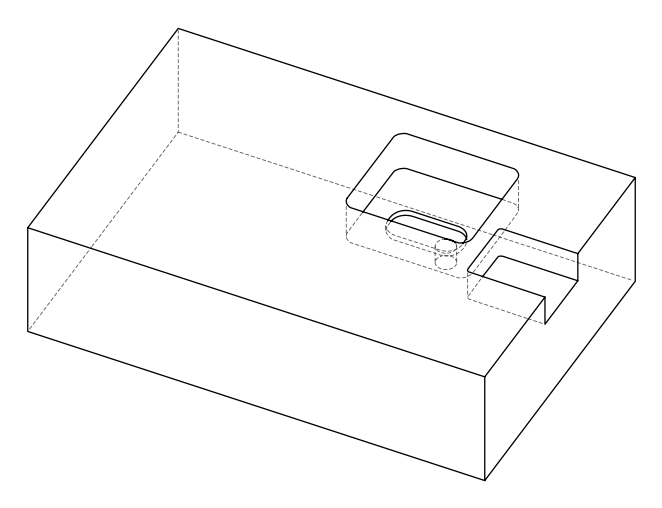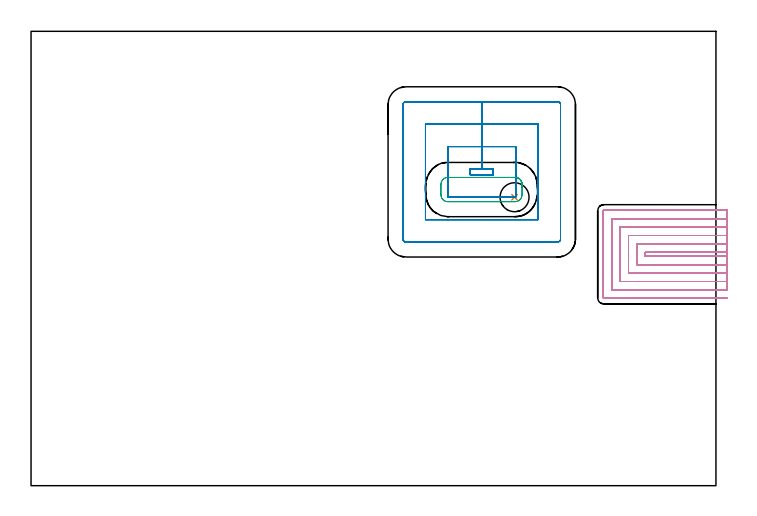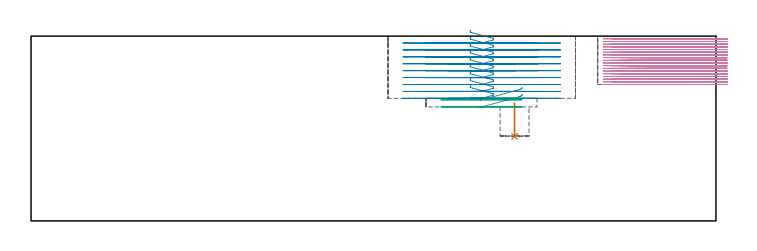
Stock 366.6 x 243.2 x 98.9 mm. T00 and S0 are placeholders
(PLAN: 4 operations, 2 tool changes, 54.2 min)
(1 INDEXABLE_INSERT_DRILL_BLIND_HOLE_FROM_SOLID | STEP1POCKET | NXT0302_002 | 0.08 min | 10080 mm3)
(2 MILL_RECTANGULAR_POCKET | POCKET_RECTANGULAR_STRAIGHT | NXT0201_012 | Follow Part, ap 4, ae 75% | 14.17 min | 295399 mm3)
(3 MILL_RECTANGULAR_POCKET_1 | POCKET_RECTANGULAR_STRAIGHT_1 | NXT0201_012 | Follow Part, ap 4, ae 75% | 0.65 min | 6530 mm3)
(4 MILL_SLOT | SLOT_PARTIAL_RECTANGULAR | NXT0201_008 | Follow Part, ap 1.5, ae 75% | 39.28 min | 86954 mm3)
(TOOL NXT0302_002 | Index. Insert Drill 15.5mm [880-D1550L20-05] | D15.5 PA176 FL78 Z2)
(TOOL NXT0201_012 | ENDMILL 16mm [2P460-1600-NA 1630] | D16 FL38 Z6)
(TOOL NXT0201_008 | ENDMILL 6mm [2P460-0600-NA 1630] | D6 FL26 Z6)
(OP 1 INDEXABLE_INSERT_DRILL_BLIND_HOLE_FROM_SOLID)
G17 G21 G94 G90
T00 M6
G54
G17 G0 G90 X258.8 Y154.4 S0 M3
G43 Z108.9 H1
G94 G81 G98 Z45.2 F250. R63.
G80
M5
M2
(OP 2 MILL_RECTANGULAR_POCKET)
G17 G21 G94 G90
T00 M6
G54
G17 G0 G90 X235.455 Y169.5 S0 M3
G43 Z108.9 H1
Z101.9
G94 G1 X235.1 Z101.805 F250.
Y166.4 Z100.974
X247.4 Z97.678
Y169.5 Z96.848
X241.25 Z95.2
X235.1 F500.
Y166.4
X247.4
Y169.5
X241.25
Y181.5
X223.1
Y154.4
X259.4
Y181.5
X241.25
Y193.5
X211.1
Y142.4
X271.4
Y193.5
X241.25
Y205.5
X200.7
G3 X199.1 Y203.9 R1.6
G1 Y132.
G3 X200.7 Y130.4 R1.6
G1 X281.8
G3 X283.4 Y132. R1.6
G1 Y203.9
G3 X281.8 Y205.5 R1.6
G1 X241.25
X240.25
G0 X235.455 Y169.5 Z98.2
G1 X235.1 Z98.105 F250.
Y166.4 Z97.274
X247.4 Z93.978
Y169.5 Z93.148
X241.25 Z91.5
X235.1 F500.
Y166.4
X247.4
Y169.5
X241.25
Y181.5
X223.1
Y154.4
X259.4
Y181.5
X241.25
Y193.5
X211.1
Y142.4
X271.4
Y193.5
X241.25
Y205.5
X200.7
G3 X199.1 Y203.9 R1.6
G1 Y132.
G3 X200.7 Y130.4 R1.6
G1 X281.8
G3 X283.4 Y132. R1.6
G1 Y203.9
G3 X281.8 Y205.5 R1.6
G1 X241.25
X240.25
G0 X235.455 Y169.5 Z94.5
G1 X235.1 Z94.405 F250.
Y166.4 Z93.574
X247.4 Z90.278
Y169.5 Z89.448
X241.25 Z87.8
X235.1 F500.
Y166.4
X247.4
Y169.5
X241.25
Y181.5
X223.1
Y154.4
X259.4
Y181.5
X241.25
Y193.5
X211.1
Y142.4
X271.4
Y193.5
X241.25
Y205.5
X200.7
G3 X199.1 Y203.9 R1.6
G1 Y132.
G3 X200.7 Y130.4 R1.6
G1 X281.8
G3 X283.4 Y132. R1.6
G1 Y203.9
G3 X281.8 Y205.5 R1.6
G1 X241.25
X240.25
G0 X235.455 Y169.5 Z90.8
G1 X235.1 Z90.705 F250.
Y166.4 Z89.874
X247.4 Z86.578
Y169.5 Z85.748
X241.25 Z84.1
X235.1 F500.
Y166.4
X247.4
Y169.5
X241.25
Y181.5
X223.1
Y154.4
X259.4
Y181.5
X241.25
Y193.5
X211.1
Y142.4
X271.4
Y193.5
X241.25
Y205.5
X200.7
G3 X199.1 Y203.9 R1.6
G1 Y132.
G3 X200.7 Y130.4 R1.6
G1 X281.8
G3 X283.4 Y132. R1.6
G1 Y203.9
G3 X281.8 Y205.5 R1.6
G1 X241.25
X240.25
G0 X235.455 Y169.5 Z87.1
G1 X235.1 Z87.005 F250.
Y166.4 Z86.174
X247.4 Z82.878
Y169.5 Z82.048
X241.25 Z80.4
X235.1 F500.
Y166.4
X247.4
Y169.5
X241.25
Y181.5
X223.1
Y154.4
X259.4
Y181.5
X241.25
Y193.5
X211.1
Y142.4
X271.4
Y193.5
X241.25
Y205.5
X200.7
G3 X199.1 Y203.9 R1.6
G1 Y132.
G3 X200.7 Y130.4 R1.6
G1 X281.8
G3 X283.4 Y132. R1.6
G1 Y203.9
G3 X281.8 Y205.5 R1.6
G1 X241.25
X240.25
G0 X235.455 Y169.5 Z83.4
G1 X235.1 Z83.305 F250.
Y166.4 Z82.474
X247.4 Z79.178
Y169.5 Z78.348
X241.25 Z76.7
X235.1 F500.
Y166.4
X247.4
Y169.5
X241.25
Y181.5
X223.1
Y154.4
X259.4
Y181.5
X241.25
Y193.5
X211.1
Y142.4
X271.4
Y193.5
X241.25
Y205.5
X200.7
G3 X199.1 Y203.9 R1.6
G1 Y132.
G3 X200.7 Y130.4 R1.6
G1 X281.8
G3 X283.4 Y132. R1.6
G1 Y203.9
G3 X281.8 Y205.5 R1.6
G1 X241.25
X240.25
G0 X235.455 Y169.5 Z79.7
G1 X235.1 Z79.605 F250.
Y166.4 Z78.774
X247.4 Z75.479
Y169.5 Z74.648
X241.25 Z73.
X235.1 F500.
Y166.4
X247.4
Y169.5
X241.25
Y181.5
X223.1
Y154.4
X259.4
Y181.5
X241.25
Y193.5
X211.1
Y142.4
X271.4
Y193.5
X241.25
Y205.5
X200.7
G3 X199.1 Y203.9 R1.6
G1 Y132.
G3 X200.7 Y130.4 R1.6
G1 X281.8
G3 X283.4 Y132. R1.6
G1 Y203.9
G3 X281.8 Y205.5 R1.6
G1 X241.25
X240.25
G0 X235.455 Y169.5 Z76.
G1 X235.1 Z75.905 F250.
Y166.4 Z75.074
X247.4 Z71.779
Y169.5 Z70.948
X241.25 Z69.3
X235.1 F500.
Y166.4
X247.4
Y169.5
X241.25
Y181.5
X223.1
Y154.4
X259.4
Y181.5
X241.25
Y193.5
X211.1
Y142.4
X271.4
Y193.5
X241.25
Y205.5
X200.7
G3 X199.1 Y203.9 R1.6
G1 Y132.
G3 X200.7 Y130.4 R1.6
G1 X281.8
G3 X283.4 Y132. R1.6
G1 Y203.9
G3 X281.8 Y205.5 R1.6
G1 X241.25
X240.25
G0 X235.455 Y169.5 Z72.3
G1 X235.1 Z72.205 F250.
Y166.4 Z71.374
X247.4 Z68.079
Y169.5 Z67.248
X241.25 Z65.6
X235.1 F500.
Y166.4
X247.4
Y169.5
X241.25
Y181.5
X223.1
Y154.4
X259.4
Y181.5
X241.25
Y193.5
X211.1
Y142.4
X271.4
Y193.5
X241.25
Y205.5
X200.7
G3 X199.1 Y203.9 R1.6
G1 Y132.
G3 X200.7 Y130.4 R1.6
G1 X281.8
G3 X283.4 Y132. R1.6
G1 Y203.9
G3 X281.8 Y205.5 R1.6
G1 X241.25
X240.25
G0 Z108.9
M5
M2
(OP 3 MILL_RECTANGULAR_POCKET_1)
G17 G21 G94 G90
T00 M6
G54
G17 G0 G90 X262.8 Y159.774 S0 M3
G43 Z108.9 H1
Z71.58
G94 G1 Y161.492 Z71.12 F250.
X262.732 Y162.031 Z70.974
X262.586 Y162.554 Z70.829
X262.366 Y163.05 Z70.683
X262.075 Y163.509 Z70.538
X261.72 Y163.92 Z70.392
X261.309 Y164.275 Z70.247
X260.85 Y164.566 Z70.101
X260.354 Y164.786 Z69.956
X259.831 Y164.932 Z69.81
X259.292 Y165. Z69.665
X241.1 Z64.79
X223.1 F500.
G3 X219.4 Y161.3 R3.7
G1 Y155.7
G3 X223.1 Y152. R3.7
G1 X259.1
G3 X262.8 Y155.7 R3.7
G1 Y161.3
G3 X259.1 Y165. R3.7
G1 X241.1
X240.1
G0 X262.8 Y159.774 Z67.79
G1 Y161.492 Z67.33 F250.
X262.732 Y162.031 Z67.184
X262.586 Y162.554 Z67.039
X262.366 Y163.05 Z66.893
X262.075 Y163.509 Z66.748
X261.72 Y163.92 Z66.602
X261.309 Y164.275 Z66.457
X260.85 Y164.566 Z66.311
X260.354 Y164.786 Z66.166
X259.831 Y164.932 Z66.02
X259.292 Y165. Z65.875
X241.1 Z61.
X223.1 F500.
G3 X219.4 Y161.3 R3.7
G1 Y155.7
G3 X223.1 Y152. R3.7
G1 X259.1
G3 X262.8 Y155.7 R3.7
G1 Y161.3
G3 X259.1 Y165. R3.7
G1 X241.1
X240.1
G0 Z108.9
M5
M2
(OP 4 MILL_SLOT)
G17 G21 G94 G90
T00 M6
G54
G17 G0 G90 X372.6 Y124.9 S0 M3
G43 Z108.9 H1
Z97.461
G94 G1 X369.6 F250.
X328.8 F500.
Y122.8
X369.6
X372.6 F250.
Y129.4
X369.6
X324.3 F500.
Y118.3
X369.6
X372.6 F250.
Y133.9
X369.6
X319.8 F500.
Y113.8
X369.6
X372.6 F250.
Y138.4
X369.6
X315.3 F500.
Y109.3
X369.6
X372.6 F250.
Y142.9
X369.6
X310.8 F500.
Y104.8
X369.6
X372.6 F250.
Y147.4
X369.6
X306.6 F500.
G3 X306.3 Y147.1 R0.3
G1 Y100.6
G3 X306.6 Y100.3 R0.3
G1 X369.6
X372.6 F250.
G0 Y124.9 Z96.022
G1 X369.6
X328.8 F500.
Y122.8
X369.6
X372.6 F250.
Y129.4
X369.6
X324.3 F500.
Y118.3
X369.6
X372.6 F250.
Y133.9
X369.6
X319.8 F500.
Y113.8
X369.6
X372.6 F250.
Y138.4
X369.6
X315.3 F500.
Y109.3
X369.6
X372.6 F250.
Y142.9
X369.6
X310.8 F500.
Y104.8
X369.6
X372.6 F250.
Y147.4
X369.6
X306.6 F500.
G3 X306.3 Y147.1 R0.3
G1 Y100.6
G3 X306.6 Y100.3 R0.3
G1 X369.6
X372.6 F250.
G0 Y124.9 Z94.583
G1 X369.6
X328.8 F500.
Y122.8
X369.6
X372.6 F250.
Y129.4
X369.6
X324.3 F500.
Y118.3
X369.6
X372.6 F250.
Y133.9
X369.6
X319.8 F500.
Y113.8
X369.6
X372.6 F250.
Y138.4
X369.6
X315.3 F500.
Y109.3
X369.6
X372.6 F250.
Y142.9
X369.6
X310.8 F500.
Y104.8
X369.6
X372.6 F250.
Y147.4
X369.6
X306.6 F500.
G3 X306.3 Y147.1 R0.3
G1 Y100.6
G3 X306.6 Y100.3 R0.3
G1 X369.6
X372.6 F250.
G0 Y124.9 Z93.144
G1 X369.6
X328.8 F500.
Y122.8
X369.6
X372.6 F250.
Y129.4
X369.6
X324.3 F500.
Y118.3
X369.6
X372.6 F250.
Y133.9
X369.6
X319.8 F500.
Y113.8
X369.6
X372.6 F250.
Y138.4
X369.6
X315.3 F500.
Y109.3
X369.6
X372.6 F250.
Y142.9
X369.6
X310.8 F500.
Y104.8
X369.6
X372.6 F250.
Y147.4
X369.6
X306.6 F500.
G3 X306.3 Y147.1 R0.3
G1 Y100.6
G3 X306.6 Y100.3 R0.3
G1 X369.6
X372.6 F250.
G0 Y124.9 Z91.705
G1 X369.6
X328.8 F500.
Y122.8
X369.6
X372.6 F250.
Y129.4
X369.6
X324.3 F500.
Y118.3
X369.6
X372.6 F250.
Y133.9
X369.6
X319.8 F500.
Y113.8
X369.6
X372.6 F250.
Y138.4
X369.6
X315.3 F500.
Y109.3
X369.6
X372.6 F250.
Y142.9
X369.6
X310.8 F500.
Y104.8
X369.6
X372.6 F250.
Y147.4
X369.6
X306.6 F500.
G3 X306.3 Y147.1 R0.3
G1 Y100.6
G3 X306.6 Y100.3 R0.3
G1 X369.6
X372.6 F250.
G0 Y124.9 Z90.267
G1 X369.6
X328.8 F500.
Y122.8
X369.6
X372.6 F250.
Y129.4
X369.6
X324.3 F500.
Y118.3
X369.6
X372.6 F250.
Y133.9
X369.6
X319.8 F500.
Y113.8
X369.6
X372.6 F250.
Y138.4
X369.6
X315.3 F500.
Y109.3
X369.6
X372.6 F250.
Y142.9
X369.6
X310.8 F500.
Y104.8
X369.6
X372.6 F250.
Y147.4
X369.6
X306.6 F500.
G3 X306.3 Y147.1 R0.3
G1 Y100.6
G3 X306.6 Y100.3 R0.3
G1 X369.6
X372.6 F250.
G0 Y124.9 Z88.828
G1 X369.6
X328.8 F500.
Y122.8
X369.6
X372.6 F250.
Y129.4
X369.6
X324.3 F500.
Y118.3
X369.6
X372.6 F250.
Y133.9
X369.6
X319.8 F500.
Y113.8
X369.6
X372.6 F250.
Y138.4
X369.6
X315.3 F500.
Y109.3
X369.6
X372.6 F250.
Y142.9
X369.6
X310.8 F500.
Y104.8
X369.6
X372.6 F250.
Y147.4
X369.6
X306.6 F500.
G3 X306.3 Y147.1 R0.3
G1 Y100.6
G3 X306.6 Y100.3 R0.3
G1 X369.6
X372.6 F250.
G0 Y124.9 Z87.389
G1 X369.6
X328.8 F500.
Y122.8
X369.6
X372.6 F250.
Y129.4
X369.6
X324.3 F500.
Y118.3
X369.6
X372.6 F250.
Y133.9
X369.6
X319.8 F500.
Y113.8
X369.6
X372.6 F250.
Y138.4
X369.6
X315.3 F500.
Y109.3
X369.6
X372.6 F250.
Y142.9
X369.6
X310.8 F500.
Y104.8
X369.6
X372.6 F250.
Y147.4
X369.6
X306.6 F500.
G3 X306.3 Y147.1 R0.3
G1 Y100.6
G3 X306.6 Y100.3 R0.3
G1 X369.6
X372.6 F250.
G0 Y124.9 Z85.95
G1 X369.6
X328.8 F500.
Y122.8
X369.6
X372.6 F250.
Y129.4
X369.6
X324.3 F500.
Y118.3
X369.6
X372.6 F250.
Y133.9
X369.6
X319.8 F500.
Y113.8
X369.6
X372.6 F250.
Y138.4
X369.6
X315.3 F500.
Y109.3
X369.6
X372.6 F250.
Y142.9
X369.6
X310.8 F500.
Y104.8
X369.6
X372.6 F250.
Y147.4
X369.6
X306.6 F500.
G3 X306.3 Y147.1 R0.3
G1 Y100.6
G3 X306.6 Y100.3 R0.3
G1 X369.6
X372.6 F250.
G0 Y124.9 Z84.511
G1 X369.6
X328.8 F500.
Y122.8
X369.6
X372.6 F250.
Y129.4
X369.6
X324.3 F500.
Y118.3
X369.6
X372.6 F250.
Y133.9
X369.6
X319.8 F500.
Y113.8
X369.6
X372.6 F250.
Y138.4
X369.6
X315.3 F500.
Y109.3
X369.6
X372.6 F250.
Y142.9
X369.6
X310.8 F500.
Y104.8
X369.6
X372.6 F250.
Y147.4
X369.6
X306.6 F500.
G3 X306.3 Y147.1 R0.3
G1 Y100.6
G3 X306.6 Y100.3 R0.3
G1 X369.6
X372.6 F250.
G0 Y124.9 Z83.072
G1 X369.6
X328.8 F500.
Y122.8
X369.6
X372.6 F250.
Y129.4
X369.6
X324.3 F500.
Y118.3
X369.6
X372.6 F250.
Y133.9
X369.6
X319.8 F500.
Y113.8
X369.6
X372.6 F250.
Y138.4
X369.6
X315.3 F500.
Y109.3
X369.6
X372.6 F250.
Y142.9
X369.6
X310.8 F500.
Y104.8
X369.6
X372.6 F250.
Y147.4
X369.6
X306.6 F500.
G3 X306.3 Y147.1 R0.3
G1 Y100.6
G3 X306.6 Y100.3 R0.3
G1 X369.6
X372.6 F250.
G0 Y124.9 Z81.633
G1 X369.6
X328.8 F500.
Y122.8
X369.6
X372.6 F250.
Y129.4
X369.6
X324.3 F500.
Y118.3
X369.6
X372.6 F250.
Y133.9
X369.6
X319.8 F500.
Y113.8
X369.6
X372.6 F250.
Y138.4
X369.6
X315.3 F500.
Y109.3
X369.6
X372.6 F250.
Y142.9
X369.6
X310.8 F500.
Y104.8
X369.6
X372.6 F250.
Y147.4
X369.6
X306.6 F500.
G3 X306.3 Y147.1 R0.3
G1 Y100.6
G3 X306.6 Y100.3 R0.3
G1 X369.6
X372.6 F250.
G0 Y124.9 Z80.194
G1 X369.6
X328.8 F500.
Y122.8
X369.6
X372.6 F250.
Y129.4
X369.6
X324.3 F500.
Y118.3
X369.6
X372.6 F250.
Y133.9
X369.6
X319.8 F500.
Y113.8
X369.6
X372.6 F250.
Y138.4
X369.6
X315.3 F500.
Y109.3
X369.6
X372.6 F250.
Y142.9
X369.6
X310.8 F500.
Y104.8
X369.6
X372.6 F250.
Y147.4
X369.6
X306.6 F500.
G3 X306.3 Y147.1 R0.3
G1 Y100.6
G3 X306.6 Y100.3 R0.3
G1 X369.6
X372.6 F250.
G0 Y124.9 Z78.756
G1 X369.6
X328.8 F500.
Y122.8
X369.6
X372.6 F250.
Y129.4
X369.6
X324.3 F500.
Y118.3
X369.6
X372.6 F250.
Y133.9
X369.6
X319.8 F500.
Y113.8
X369.6
X372.6 F250.
Y138.4
X369.6
X315.3 F500.
Y109.3
X369.6
X372.6 F250.
Y142.9
X369.6
X310.8 F500.
Y104.8
X369.6
X372.6 F250.
Y147.4
X369.6
X306.6 F500.
G3 X306.3 Y147.1 R0.3
G1 Y100.6
G3 X306.6 Y100.3 R0.3
G1 X369.6
X372.6 F250.
G0 Y124.9 Z77.317
G1 X369.6
X328.8 F500.
Y122.8
X369.6
X372.6 F250.
Y129.4
X369.6
X324.3 F500.
Y118.3
X369.6
X372.6 F250.
Y133.9
X369.6
X319.8 F500.
Y113.8
X369.6
X372.6 F250.
Y138.4
X369.6
X315.3 F500.
Y109.3
X369.6
X372.6 F250.
Y142.9
X369.6
X310.8 F500.
Y104.8
X369.6
X372.6 F250.
Y147.4
X369.6
X306.6 F500.
G3 X306.3 Y147.1 R0.3
G1 Y100.6
G3 X306.6 Y100.3 R0.3
G1 X369.6
X372.6 F250.
G0 Y124.9 Z75.878
G1 X369.6
X328.8 F500.
Y122.8
X369.6
X372.6 F250.
Y129.4
X369.6
X324.3 F500.
Y118.3
X369.6
X372.6 F250.
Y133.9
X369.6
X319.8 F500.
Y113.8
X369.6
X372.6 F250.
Y138.4
X369.6
X315.3 F500.
Y109.3
X369.6
X372.6 F250.
Y142.9
X369.6
X310.8 F500.
Y104.8
X369.6
X372.6 F250.
Y147.4
X369.6
X306.6 F500.
G3 X306.3 Y147.1 R0.3
G1 Y100.6
G3 X306.6 Y100.3 R0.3
G1 X369.6
X372.6 F250.
G0 Y124.9 Z74.439
G1 X369.6
X328.8 F500.
Y122.8
X369.6
X372.6 F250.
Y129.4
X369.6
X324.3 F500.
Y118.3
X369.6
X372.6 F250.
Y133.9
X369.6
X319.8 F500.
Y113.8
X369.6
X372.6 F250.
Y138.4
X369.6
X315.3 F500.
Y109.3
X369.6
X372.6 F250.
Y142.9
X369.6
X310.8 F500.
Y104.8
X369.6
X372.6 F250.
Y147.4
X369.6
X306.6 F500.
G3 X306.3 Y147.1 R0.3
G1 Y100.6
G3 X306.6 Y100.3 R0.3
G1 X369.6
X372.6 F250.
G0 Y124.9 Z73.
G1 X369.6
X328.8 F500.
Y122.8
X369.6
X372.6 F250.
Y129.4
X369.6
X324.3 F500.
Y118.3
X369.6
X372.6 F250.
Y133.9
X369.6
X319.8 F500.
Y113.8
X369.6
X372.6 F250.
Y138.4
X369.6
X315.3 F500.
Y109.3
X369.6
X372.6 F250.
Y142.9
X369.6
X310.8 F500.
Y104.8
X369.6
X372.6 F250.
Y147.4
X369.6
X306.6 F500.
G3 X306.3 Y147.1 R0.3
G1 Y100.6
G3 X306.6 Y100.3 R0.3
G1 X369.6
X372.6 F250.
G0 Z108.9
M5
M2
